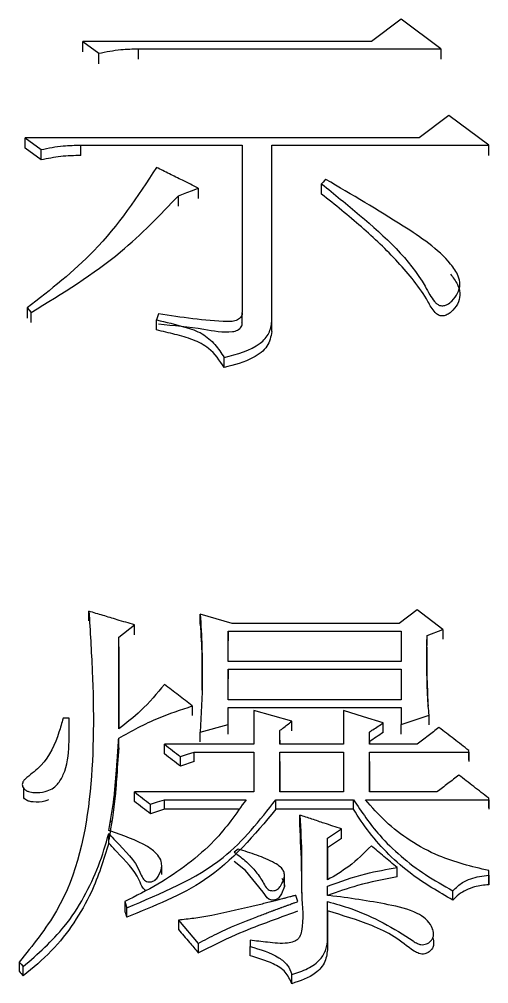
# Model space of a CAD drawing. Header units: millimetres. Extents: x 2687 to 4367, y 1046 to 2234.
# Drawn here: x 3058.36 to 3060.91, y 2014.47 to 2019.72 of the extents above; entities that cross this region are included whole.
import ezdxf

# ---------------------------------------------------------------- set-up
doc = ezdxf.new("R2010")
doc.units = ezdxf.units.MM

msp = doc.modelspace()

# ---------------------------------------------------------------- linework, layer by layer
at = {"color": 7, "linetype": 'Continuous', "lineweight": 25}
for p, q in [((3060.4358, 2019.716), (3060.2735, 2019.5956)), ((3060.6521, 2019.5554), (3060.4358, 2019.716)), ((3058.705, 2019.5956), (3058.7915, 2019.5313)), ((3058.705, 2019.5386), (3058.705, 2019.5956)), ((3059.0079, 2019.5554), (3060.6521, 2019.5554)), ((3059.0079, 2019.4985), (3059.0079, 2019.5554)), ((3060.6521, 2019.5554), (3060.6521, 2019.4985)), ((3058.7915, 2019.4744), (3058.7915, 2019.5313)), ((3060.6954, 2019.1931), (3060.5331, 2019.072)), ((3060.9117, 2019.0316), (3060.6954, 2019.1931)), ((3058.3913, 2019.072), (3058.4778, 2019.0073)), ((3060.5331, 2019.072), (3058.3913, 2019.072)), ((3058.3913, 2019.0157), (3058.3913, 2019.072)), ((3058.6942, 2019.0316), (3059.5704, 2019.0316)), ((3058.6942, 2018.9753), (3058.6942, 2019.0316)), ((3059.5704, 2019.0316), (3059.5704, 2018.1221)), ((3059.7326, 2019.0316), (3060.9117, 2019.0316)), ((3059.7326, 2018.0731), (3059.7326, 2019.0316)), ((3059.7326, 2018.9753), (3059.7326, 2019.0316)), ((3060.9117, 2018.9753), (3060.9117, 2019.0316)), ((3058.4778, 2018.9509), (3058.3913, 2019.0155)), ((3058.4778, 2018.9511), (3058.4778, 2019.0073)), ((3060.0031, 2018.7651), (3060.0031, 2018.8213)), ((3059.3324, 2018.7969), (3059.3324, 2018.741)), ((3059.2241, 2018.7004), (3059.2241, 2018.7564)), ((3058.4021, 2018.1466), (3058.4237, 2018.1221)), ((3058.4021, 2018.1466), (3058.4021, 2018.0913)), ((3058.4237, 2018.067), (3058.4237, 2018.1221)), ((3059.1161, 2018.1139), (3059.1052, 2018.0813)), ((3059.5704, 2018.0668), (3059.5704, 2018.1221)), ((3059.7326, 2018.0178), (3059.7326, 2018.0731)), ((3059.473, 2017.8221), (3059.473, 2017.877)), ((3060.5223, 2016.5048), (3060.425, 2016.4302)), ((3060.663, 2016.397), (3060.5223, 2016.5048)), ((3058.7374, 2016.4434), (3058.7374, 2016.4966)), ((3059.5163, 2016.4302), (3059.3432, 2016.48)), ((3059.3432, 2016.4268), (3059.3432, 2016.48)), ((3058.8997, 2016.3555), (3058.9863, 2016.4219)), ((3058.9863, 2016.3689), (3058.9863, 2016.4219)), ((3060.425, 2016.4302), (3059.5163, 2016.4302)), ((3058.8997, 2015.856), (3058.8997, 2016.3555)), ((3058.8997, 2016.3025), (3058.8997, 2016.3555)), ((3059.4947, 2016.3887), (3060.4358, 2016.3887)), ((3059.4947, 2016.2225), (3059.4947, 2016.3887)), ((3059.4947, 2016.3887), (3059.4947, 2016.3357)), ((3060.4358, 2016.3887), (3060.4358, 2016.2225)), ((3060.5764, 2016.3638), (3060.663, 2016.397)), ((3060.5764, 2016.3108), (3060.5764, 2016.3638)), ((3060.663, 2016.397), (3060.663, 2016.344)), ((3058.8997, 2016.3025), (3058.8997, 2015.8605)), ((3059.4947, 2016.2225), (3059.4947, 2016.3357)), ((3059.3517, 2016.2416), (3059.3518, 2016.0678)), ((3060.4358, 2016.2225), (3059.4947, 2016.2225)), ((3059.4947, 2016.1809), (3060.4358, 2016.1809)), ((3059.4947, 2016.0144), (3059.4947, 2016.1809)), ((3059.4947, 2016.1809), (3059.4947, 2016.1282)), ((3060.4358, 2016.1809), (3060.4358, 2016.0144)), ((3059.4947, 2016.0144), (3059.4947, 2016.1282)), ((3059.3, 2015.9811), (3059.3, 2015.9286)), ((3060.4358, 2016.0144), (3059.4947, 2016.0144)), ((3059.4947, 2015.9728), (3060.4358, 2015.9728)), ((3059.4947, 2015.8811), (3059.4947, 2015.9728)), ((3059.4947, 2015.9203), (3059.4947, 2015.9728)), ((3059.6353, 2015.9561), (3059.6353, 2015.7726)), ((3060.1221, 2015.9561), (3060.1221, 2015.7726)), ((3060.4358, 2015.9728), (3060.4358, 2015.8811)), ((3060.4358, 2015.8811), (3060.5872, 2015.9311)), ((3060.5872, 2015.8787), (3060.5872, 2015.9311)), ((3058.6293, 2015.9144), (3058.5968, 2015.9144)), ((3059.3432, 2015.8393), (3059.4947, 2015.8811)), ((3059.4947, 2015.8287), (3059.4947, 2015.9203)), ((3059.4947, 2015.8287), (3059.4947, 2015.8811)), ((3059.8408, 2015.8454), (3059.8408, 2015.8977)), ((3060.3384, 2015.837), (3060.3384, 2015.8894)), ((3060.4358, 2015.8287), (3060.4358, 2015.8811)), ((3058.6312, 2015.8373), (3058.6312, 2015.8376)), ((3059.3432, 2015.787), (3059.3432, 2015.8393)), ((3059.7759, 2015.7726), (3059.7759, 2015.8477)), ((3059.7759, 2015.7954), (3059.7759, 2015.8477)), ((3060.2627, 2015.7726), (3060.2627, 2015.8393)), ((3060.2627, 2015.787), (3060.2627, 2015.8393)), ((3058.8997, 2015.7537), (3058.8997, 2015.806)), ((3059.6353, 2015.7726), (3059.1485, 2015.7726)), ((3059.1485, 2015.7203), (3059.1485, 2015.7726)), ((3059.7759, 2015.7954), (3059.7759, 2015.7726)), ((3060.1221, 2015.7726), (3059.7759, 2015.7726)), ((3060.2627, 2015.787), (3060.2627, 2015.7726)), ((3060.5223, 2015.7726), (3060.2627, 2015.7726)), ((3059.3108, 2015.7308), (3059.6353, 2015.7308)), ((3059.3108, 2015.6786), (3059.3108, 2015.7308)), ((3059.6353, 2015.7308), (3059.6353, 2015.5134)), ((3059.7759, 2015.7308), (3060.1221, 2015.7308)), ((3059.7759, 2015.5134), (3059.7759, 2015.7308)), ((3059.7759, 2015.6786), (3059.7759, 2015.7308)), ((3060.1221, 2015.7308), (3060.1221, 2015.5134)), ((3060.2627, 2015.7308), (3060.8036, 2015.7308)), ((3060.2627, 2015.5134), (3060.2627, 2015.7308)), ((3060.2627, 2015.6786), (3060.2627, 2015.7308)), ((3060.8036, 2015.7308), (3060.8036, 2015.7392)), ((3060.8036, 2015.687), (3060.8036, 2015.7392)), ((3060.8036, 2015.7308), (3060.8036, 2015.6786)), ((3059.2351, 2015.6536), (3059.2351, 2015.7057)), ((3059.3108, 2015.6786), (3059.2351, 2015.6536)), ((3059.7759, 2015.6786), (3059.7759, 2015.5134)), ((3060.2627, 2015.6786), (3060.2627, 2015.5134)), ((3058.3827, 2015.5337), (3058.3827, 2015.4814)), ((3059.6353, 2015.5134), (3058.9863, 2015.5134)), ((3060.1221, 2015.5134), (3059.7759, 2015.5134)), ((3060.6305, 2015.5134), (3060.2627, 2015.5134)), ((3059.1485, 2015.4715), (3059.592, 2015.4715)), ((3059.1485, 2015.4197), (3059.1485, 2015.4715)), ((3059.7543, 2015.4715), (3060.1762, 2015.4715)), ((3059.7543, 2015.4197), (3059.7543, 2015.4715)), ((3060.1762, 2015.4197), (3060.1762, 2015.4715)), ((3060.2411, 2015.4715), (3060.9118, 2015.4715)), ((3060.9118, 2015.4715), (3060.9118, 2015.4799)), ((3060.9118, 2015.4281), (3060.9118, 2015.4799)), ((3060.9118, 2015.4715), (3060.9118, 2015.4197)), ((3059.0728, 2015.3946), (3059.0728, 2015.4464)), ((3059.1485, 2015.4197), (3059.0728, 2015.3946)), ((3059.5518, 2015.4197), (3059.1485, 2015.4197)), ((3060.1762, 2015.4197), (3059.7543, 2015.4197)), ((3059.8841, 2015.3361), (3059.8841, 2015.3878)), ((3060.0356, 2015.262), (3060.1113, 2015.3123)), ((3060.1113, 2015.2607), (3060.1113, 2015.3123)), ((3058.8456, 2015.2356), (3058.8456, 2015.2872)), ((3060.0356, 2015.0353), (3060.0356, 2015.262)), ((3060.0356, 2015.2105), (3060.0356, 2015.262)), ((3060.1113, 2015.2607), (3060.0356, 2015.2105)), ((3059.5488, 2015.2033), (3059.5272, 2015.1865)), ((3060.0356, 2015.2105), (3060.0356, 2015.0353)), ((3059.1335, 2015.0645), (3059.1335, 2015.1161)), ((3060.4142, 2015.0511), (3060.4142, 2015.1025)), ((3059.8011, 2015.0018), (3059.8011, 2015.0534)), ((3060.9118, 2015.0605), (3060.9118, 2015.0857)), ((3060.9118, 2015.0605), (3060.9118, 2015.0092)), ((3060.0356, 2014.9511), (3060.0356, 2015.0016)), ((3060.0356, 2014.9504), (3060.0356, 2015.0016)), ((3059.8733, 2014.9175), (3059.8625, 2014.9512)), ((3060.7171, 2014.9252), (3060.7171, 2014.9764)), ((3058.9322, 2014.9175), (3058.943, 2014.8839)), ((3058.943, 2014.8328), (3058.943, 2014.8839)), ((3060.0356, 2014.7153), (3060.0356, 2014.9175)), ((3060.0356, 2014.8664), (3060.0356, 2014.9175)), ((3060.0356, 2014.8664), (3060.0356, 2014.6645)), ((3059.2243, 2014.8165), (3059.3324, 2014.69)), ((3059.2243, 2014.8165), (3059.2243, 2014.7655)), ((3060.6063, 2014.7659), (3060.6063, 2014.7705)), ((3059.3324, 2014.69), (3059.3324, 2014.6392)), ((3059.6137, 2014.7068), (3059.6137, 2014.6732)), ((3059.6137, 2014.6224), (3059.6137, 2014.6732)), ((3060.0356, 2014.7153), (3060.0356, 2014.6645)), ((3058.359, 2014.5887), (3058.359, 2014.538)), ((3058.3805, 2014.5128), (3058.3805, 2014.5635)), ((3059.8409, 2014.4707), (3059.8409, 2014.5213))]:
    msp.add_line(p, q, dxfattribs=at)
at = {"color": 7, "linetype": 'Continuous', "lineweight": 25, "flags": 128}
for points in [[(3060.2735, 2019.5956), (3059.7265, 2019.5956), (3058.705, 2019.5956)], [(3060.0247, 2018.8456), (3060.0192, 2018.8394), (3060.0112, 2018.8303), (3060.0031, 2018.8213)], [(3059.2242, 2018.7564), (3059.2698, 2018.7735), (3059.3011, 2018.7852), (3059.3324, 2018.7969)], [(3059.1052, 2018.0262), (3059.1052, 2018.0485), (3059.1052, 2018.0649), (3059.1052, 2018.0813)], [(3059.8408, 2015.8977), (3059.7381, 2015.9269), (3059.6353, 2015.9561)], [(3060.3384, 2015.8894), (3060.2303, 2015.9228), (3060.1221, 2015.9561)], [(3059.2351, 2015.7057), (3059.2729, 2015.7183), (3059.3108, 2015.7308)], [(3058.9863, 2015.4615), (3058.9863, 2015.4745), (3058.9863, 2015.4875), (3058.9863, 2015.5004), (3058.9863, 2015.5134)], [(3059.0728, 2015.4464), (3059.1107, 2015.459), (3059.1485, 2015.4715)], [(3059.7872, 2015.0452), (3059.8, 2015.0197), (3059.8009, 2015.0002), (3059.7843, 2014.9586), (3059.7682, 2014.9365), (3059.7562, 2014.929), (3059.742, 2014.9255), (3059.7268, 2014.9261), (3059.7156, 2014.9301), (3059.7064, 2014.9371), (3059.6859, 2014.9685), (3059.59, 2015.0858), (3059.5278, 2015.1346), (3059.5272, 2015.1351), (3059.5272, 2015.1351)], [(3060.9118, 2015.0344), (3060.9118, 2015.0515), (3060.9118, 2015.0686), (3060.9118, 2015.0857)], [(3060.9118, 2015.0092), (3060.9118, 2015.0177), (3060.9118, 2015.0233), (3060.9118, 2015.0288), (3060.9118, 2015.0344)], [(3058.9322, 2014.9175), (3058.9322, 2014.8964), (3058.9322, 2014.8814), (3058.9322, 2014.8664)], [(3058.359, 2014.5887), (3058.3697, 2014.5761), (3058.3805, 2014.5635)], [(3058.359, 2014.538), (3058.3644, 2014.5317), (3058.3698, 2014.5254), (3058.3805, 2014.5128)]]:
    msp.add_lwpolyline(points, dxfattribs=at)
at = {"color": 7, "linetype": 'Continuous', "lineweight": 25}
for points, knots in [([(3058.7915, 2019.5313), (3058.8313, 2019.5393), (3058.9024, 2019.5536), (3058.9756, 2019.5548), (3059.0079, 2019.5554)], [0, 0, 0, 0, 0.5588349, 1, 1, 1, 1]), ([(3058.4778, 2019.0073), (3058.5176, 2019.0154), (3058.5887, 2019.0298), (3058.6619, 2019.031), (3058.6942, 2019.0316)], [0, 0, 0, 0, 0.558835, 1, 1, 1, 1]), ([(3058.6942, 2018.9751), (3058.6575, 2018.9744), (3058.5843, 2018.9729), (3058.5133, 2018.9582), (3058.4778, 2018.9509)], [0, 0, 0, 0, 0.501146, 1, 1, 1, 1]), ([(3059.1052, 2018.9103), (3059.0015, 2018.7524), (3058.8147, 2018.4677), (3058.5292, 2018.2455), (3058.4021, 2018.1466)], [0, 0, 0, 0, 0.554743, 1, 1, 1, 1]), ([(3059.3324, 2018.7969), (3059.3036, 2018.8113), (3059.2513, 2018.8374), (3059.1756, 2018.8752), (3059.1286, 2018.8986), (3059.1052, 2018.9103)], [0, 0, 0, 0, 0.380598, 0.690299, 1, 1, 1, 1]), ([(3060.0031, 2018.8213), (3060.0722, 2018.765), (3060.2801, 2018.5957), (3060.4968, 2018.3979), (3060.5894, 2018.22), (3060.61, 2018.1875), (3060.629, 2018.1685), (3060.6425, 2018.16), (3060.6566, 2018.1571), (3060.6711, 2018.1585), (3060.6911, 2018.1664), (3060.7189, 2018.188), (3060.746, 2018.2253), (3060.7589, 2018.2735), (3060.7457, 2018.3298), (3060.6603, 2018.4509), (3060.4049, 2018.6228), (3060.1672, 2018.7622), (3060.0251, 2018.8454), (3060.0248, 2018.8456)], [0, 0, 0, 0, 0.129751, 0.390615, 0.417722, 0.440785, 0.449026, 0.457344, 0.462695, 0.468033, 0.476543, 0.491684, 0.518141, 0.545407, 0.56857, 0.608449, 0.76773, 0.999424, 1, 1, 1, 1]), ([(3060.7036, 2018.3302), (3060.7176, 2018.312), (3060.742, 2018.2804), (3060.7586, 2018.2274), (3060.7497, 2018.1772), (3060.725, 2018.1397), (3060.6982, 2018.1159), (3060.6789, 2018.1055), (3060.6619, 2018.1018), (3060.6483, 2018.103), (3060.6338, 2018.1095), (3060.6066, 2018.1333), (3060.5523, 2018.2393), (3060.4229, 2018.3986), (3060.2218, 2018.5893), (3060.0762, 2018.7064), (3060.0031, 2018.7651)], [0, 0, 0, 0, 0.056587, 0.098625, 0.141053, 0.187023, 0.208835, 0.226448, 0.236596, 0.246842, 0.255499, 0.27218, 0.331955, 0.555309, 0.776815, 1, 1, 1, 1]), ([(3058.4237, 2018.1221), (3058.5932, 2018.2256), (3058.8937, 2018.4089), (3059.1239, 2018.6509), (3059.2242, 2018.7564)], [0, 0, 0, 0, 0.564156, 1, 1, 1, 1]), ([(3059.1052, 2018.0813), (3059.1568, 2018.0692), (3059.2412, 2018.0494), (3059.3558, 2018.0117), (3059.4255, 2017.9487), (3059.4573, 2017.9007), (3059.473, 2017.877)], [0, 0, 0, 0, 0.34927, 0.57275, 0.788452, 1, 1, 1, 1]), ([(3059.5701, 2018.122), (3059.5707, 2018.1191), (3059.5719, 2018.1132), (3059.5694, 2018.1032), (3059.5628, 2018.093), (3059.5485, 2018.0807), (3059.5238, 2018.0715), (3059.3753, 2018.0741), (3059.2405, 2018.0948), (3059.1161, 2018.1139)], [0, 0, 0, 0, 0.021761, 0.042896, 0.073473, 0.104863, 0.166644, 0.230755, 1, 1, 1, 1]), ([(3059.473, 2017.822), (3059.4485, 2017.8597), (3059.4074, 2017.9227), (3059.3036, 2017.9761), (3059.2057, 2018.003), (3059.1388, 2018.0184), (3059.1052, 2018.0261)], [0, 0, 0, 0, 0.328257, 0.547892, 0.773338, 1, 1, 1, 1]), ([(3059.1161, 2018.0587), (3059.1982, 2018.0515), (3059.3316, 2018.0399), (3059.4718, 2018.0094), (3059.5327, 2018.0197), (3059.5462, 2018.0251), (3059.5578, 2018.033), (3059.5668, 2018.0429), (3059.5709, 2018.0526), (3059.5715, 2018.0607), (3059.5706, 2018.0647), (3059.5701, 2018.0667)], [0, 0, 0, 0, 0.505401, 0.821161, 0.85106, 0.880945, 0.911279, 0.941153, 0.970244, 0.984887, 1, 1, 1, 1]), ([(3059.473, 2017.877), (3059.5444, 2017.8948), (3059.6425, 2017.9193), (3059.7223, 2018.0064), (3059.7292, 2018.0511), (3059.7327, 2018.0731)], [0, 0, 0, 0, 0.574617, 0.790317, 1, 1, 1, 1]), ([(3059.7327, 2018.0179), (3059.7271, 2017.9897), (3059.7156, 2017.9321), (3059.6158, 2017.8588), (3059.5277, 2017.8361), (3059.473, 2017.822)], [0, 0, 0, 0, 0.266546, 0.544071, 1, 1, 1, 1]), ([(3058.7374, 2016.4965), (3058.7442, 2016.388), (3058.7644, 2016.0624), (3058.767, 2015.5165), (3058.6535, 2014.9549), (3058.4319, 2014.6794), (3058.359, 2014.5887)], [0, 0, 0, 0, 0.1662225, 0.4984072, 0.8349853, 1, 1, 1, 1]), ([(3058.9863, 2016.4219), (3058.9545, 2016.4314), (3058.8972, 2016.4486), (3058.8142, 2016.4735), (3058.763, 2016.4889), (3058.7374, 2016.4966)], [0, 0, 0, 0, 0.382595, 0.691297, 1, 1, 1, 1]), ([(3059.3432, 2016.48), (3059.3465, 2016.4217), (3059.353, 2016.3052), (3059.3561, 2016.0916), (3059.3482, 2015.9362), (3059.3432, 2015.8393)], [0, 0, 0, 0, 0.273666, 0.547375, 1, 1, 1, 1]), ([(3059.3432, 2016.4268), (3059.3468, 2016.3686), (3059.3505, 2016.3065), (3059.3515, 2016.2441), (3059.3515, 2016.2402)], [0, 0, 0, 0, 0.937412, 1, 1, 1, 1]), ([(3060.5872, 2015.9311), (3060.5859, 2015.9476), (3060.5839, 2015.9723), (3060.5798, 2016.03), (3060.5778, 2016.0753), (3060.5767, 2016.1166), (3060.5764, 2016.1289), (3060.5762, 2016.1413), (3060.576, 2016.1537), (3060.5758, 2016.166), (3060.5757, 2016.1784), (3060.5756, 2016.1907), (3060.5755, 2016.2072), (3060.5754, 2016.2237), (3060.5754, 2016.2402), (3060.5755, 2016.2525), (3060.5755, 2016.2628), (3060.5756, 2016.2711), (3060.5756, 2016.2793), (3060.5757, 2016.2875), (3060.5757, 2016.2958), (3060.5758, 2016.3019), (3060.5758, 2016.3081), (3060.5759, 2016.3143), (3060.576, 2016.3204), (3060.576, 2016.3266), (3060.5761, 2016.3328), (3060.5761, 2016.339), (3060.5762, 2016.3451), (3060.5763, 2016.3534), (3060.5764, 2016.3596), (3060.5764, 2016.3638)], [0, 0, 0, 0, 0.114246, 0.171369, 0.39989, 0.428452, 0.457013, 0.485575, 0.514136, 0.542697, 0.571259, 0.59982, 0.628382, 0.685505, 0.714066, 0.742627, 0.771189, 0.785469, 0.79975, 0.828312, 0.842592, 0.856873, 0.871154, 0.885434, 0.899715, 0.913996, 0.928276, 0.942557, 0.956838, 0.971119, 1, 1, 1, 1]), ([(3060.5837, 2015.9794), (3060.5837, 2015.9794), (3060.5837, 2015.9794), (3060.5836, 2015.9802), (3060.5819, 2016.0154), (3060.5777, 2016.1125), (3060.5766, 2016.2116), (3060.5764, 2016.2663), (3060.5764, 2016.2917), (3060.5764, 2016.2977), (3060.5764, 2016.3003), (3060.5764, 2016.3007), (3060.5764, 2016.3008)], [0, 0, 0, 0, 0.00255, 0.007632, 0.020222, 0.476157, 0.750202, 0.924211, 0.964421, 0.979196, 0.990878, 1, 1, 1, 1]), ([(3059.1485, 2016.0977), (3059.1075, 2016.049), (3059.0339, 2015.9615), (3058.941, 2015.8884), (3058.8997, 2015.856)], [0, 0, 0, 0, 0.556386, 1, 1, 1, 1]), ([(3059.3, 2015.9811), (3059.2747, 2016.0006), (3059.2243, 2016.0394), (3059.1738, 2016.0783), (3059.1485, 2016.0977)], [0, 0, 0, 0, 0.500003, 1, 1, 1, 1]), ([(3058.8997, 2015.806), (3058.9703, 2015.845), (3059.0969, 2015.915), (3059.2377, 2015.9609), (3059.3, 2015.9811)], [0, 0, 0, 0, 0.5578888, 1, 1, 1, 1]), ([(3058.5968, 2015.9144), (3058.5898, 2015.889), (3058.5651, 2015.7993), (3058.5122, 2015.6785), (3058.4211, 2015.6092), (3058.3864, 2015.5799), (3058.377, 2015.5671), (3058.3743, 2015.5544), (3058.3765, 2015.5427), (3058.3832, 2015.5316), (3058.3943, 2015.5218), (3058.4134, 2015.5132), (3058.45, 2015.5085), (3058.4946, 2015.5125), (3058.5388, 2015.5292), (3058.5742, 2015.5606), (3058.6184, 2015.6393), (3058.632, 2015.7634), (3058.631, 2015.8659), (3058.6293, 2015.914), (3058.6293, 2015.9144)], [0, 0, 0, 0, 0.0801741, 0.2833022, 0.3768882, 0.3951622, 0.4106034, 0.4221834, 0.4337475, 0.4459485, 0.4596218, 0.4747566, 0.5015385, 0.5546435, 0.5898789, 0.6251459, 0.6851674, 0.8527528, 0.9985461, 1, 1, 1, 1]), ([(3059.7759, 2015.8477), (3059.7813, 2015.8519), (3059.7949, 2015.8623), (3059.8165, 2015.879), (3059.8327, 2015.8915), (3059.8408, 2015.8977)], [0, 0, 0, 0, 0.250001, 0.625, 1, 1, 1, 1]), ([(3060.2627, 2015.8393), (3060.269, 2015.8435), (3060.2848, 2015.854), (3060.31, 2015.8706), (3060.329, 2015.8832), (3060.3384, 2015.8894)], [0, 0, 0, 0, 0.250001, 0.625, 1, 1, 1, 1]), ([(3060.3384, 2015.837), (3060.3258, 2015.8287), (3060.3006, 2015.812), (3060.2753, 2015.7954), (3060.2627, 2015.787)], [0, 0, 0, 0, 0.4999968, 1, 1, 1, 1]), ([(3060.6413, 2015.8644), (3060.6215, 2015.8491), (3060.5818, 2015.8185), (3060.5422, 2015.7879), (3060.5223, 2015.7726)], [0, 0, 0, 0, 0.4999996, 1, 1, 1, 1]), ([(3060.8036, 2015.7392), (3060.7765, 2015.76), (3060.7225, 2015.8018), (3060.6684, 2015.8435), (3060.6413, 2015.8644)], [0, 0, 0, 0, 0.499999, 1, 1, 1, 1]), ([(3058.8457, 2015.304), (3058.8564, 2015.3617), (3058.8725, 2015.4482), (3058.8801, 2015.5427), (3058.8836, 2015.5826), (3058.8847, 2015.5972), (3058.8856, 2015.608), (3058.8865, 2015.6189), (3058.8873, 2015.6298), (3058.888, 2015.6389), (3058.8887, 2015.648), (3058.8892, 2015.6552), (3058.8898, 2015.6625), (3058.8903, 2015.6697), (3058.8908, 2015.677), (3058.8915, 2015.686), (3058.892, 2015.6933), (3058.8927, 2015.7024), (3058.8932, 2015.7096), (3058.8937, 2015.7169), (3058.8942, 2015.7241), (3058.8947, 2015.7314), (3058.8953, 2015.7404), (3058.8958, 2015.7477), (3058.8964, 2015.7568), (3058.8969, 2015.764), (3058.8975, 2015.7731), (3058.898, 2015.7803), (3058.8985, 2015.7876), (3058.899, 2015.7955), (3058.8994, 2015.8016), (3058.8997, 2015.806)], [0, 0, 0, 0, 0.346641, 0.519778, 0.56306, 0.584702, 0.606343, 0.627984, 0.649625, 0.671267, 0.682087, 0.703729, 0.714549, 0.72537, 0.747011, 0.757832, 0.779473, 0.790294, 0.811935, 0.822756, 0.833576, 0.855218, 0.866038, 0.887679, 0.8985, 0.920141, 0.930962, 0.952603, 0.963424, 0.974244, 1, 1, 1, 1]), ([(3059.1485, 2015.7726), (3059.163, 2015.7614), (3059.1918, 2015.7392), (3059.2207, 2015.7169), (3059.2351, 2015.7057)], [0, 0, 0, 0, 0.499999, 1, 1, 1, 1]), ([(3058.8997, 2015.7537), (3058.8957, 2015.6957), (3058.8897, 2015.6087), (3058.8771, 2015.4411), (3058.859, 2015.3323), (3058.8457, 2015.2523)], [0, 0, 0, 0, 0.346763, 0.520146, 1, 1, 1, 1]), ([(3059.2351, 2015.6536), (3059.2207, 2015.6647), (3059.1918, 2015.687), (3059.163, 2015.7092), (3059.1485, 2015.7203)], [0, 0, 0, 0, 0.499998, 1, 1, 1, 1]), ([(3060.7495, 2015.6054), (3060.7297, 2015.5901), (3060.69, 2015.5594), (3060.6503, 2015.5287), (3060.6305, 2015.5134)], [0, 0, 0, 0, 0.5, 1, 1, 1, 1]), ([(3060.9118, 2015.4799), (3060.8847, 2015.5008), (3060.8306, 2015.5427), (3060.7765, 2015.5845), (3060.7495, 2015.6054)], [0, 0, 0, 0, 0.499999, 1, 1, 1, 1]), ([(3058.9863, 2015.5134), (3059.0007, 2015.5022), (3059.0295, 2015.4799), (3059.0584, 2015.4576), (3059.0728, 2015.4464)], [0, 0, 0, 0, 0.499999, 1, 1, 1, 1]), ([(3058.5182, 2015.4717), (3058.5117, 2015.4689), (3058.4863, 2015.4578), (3058.4484, 2015.4567), (3058.4127, 2015.4618), (3058.3937, 2015.4695), (3058.386, 2015.4782), (3058.3829, 2015.4816)], [0, 0, 0, 0, 0.148468, 0.585965, 0.740537, 0.896744, 1, 1, 1, 1]), ([(3059.592, 2015.4715), (3059.5385, 2015.3948), (3059.4496, 2015.2674), (3059.2781, 2015.1192), (3059.1143, 2015.0079), (3058.9931, 2014.9478), (3058.9322, 2014.9175)], [0, 0, 0, 0, 0.333002, 0.552476, 0.774971, 1, 1, 1, 1]), ([(3058.943, 2014.8839), (3059.1315, 2014.9619), (3059.463, 2015.0993), (3059.6665, 2015.3593), (3059.7543, 2015.4715)], [0, 0, 0, 0, 0.568507, 1, 1, 1, 1]), ([(3059.0728, 2015.3946), (3059.0584, 2015.4058), (3059.0295, 2015.4281), (3059.0007, 2015.4504), (3058.9863, 2015.4615)], [0, 0, 0, 0, 0.499999, 1, 1, 1, 1]), ([(3060.1762, 2015.4715), (3060.2208, 2015.4052), (3060.2946, 2015.2952), (3060.4331, 2015.1623), (3060.5663, 2015.0603), (3060.6666, 2015.0045), (3060.7171, 2014.9764)], [0, 0, 0, 0, 0.3338091, 0.553089, 0.7752188, 1, 1, 1, 1]), ([(3060.9118, 2015.0857), (3060.8189, 2015.1081), (3060.6669, 2015.1448), (3060.4827, 2015.2458), (3060.3478, 2015.3492), (3060.2765, 2015.431), (3060.2411, 2015.4715)], [0, 0, 0, 0, 0.347456, 0.568585, 0.785979, 1, 1, 1, 1]), ([(3059.7543, 2015.4197), (3059.637, 2015.2791), (3059.4237, 2015.0235), (3059.0921, 2014.892), (3058.943, 2014.8328)], [0, 0, 0, 0, 0.550322, 1, 1, 1, 1]), ([(3060.7171, 2014.9252), (3060.6401, 2014.9696), (3060.5141, 2015.0422), (3060.3672, 2015.1712), (3060.2601, 2015.2899), (3060.2041, 2015.3766), (3060.1762, 2015.4197)], [0, 0, 0, 0, 0.3460616, 0.5666401, 0.7845076, 1, 1, 1, 1]), ([(3058.8549, 2015.3468), (3058.8549, 2015.3468), (3058.8549, 2015.347), (3058.8555, 2015.3503), (3058.8563, 2015.3546), (3058.857, 2015.3579)], [0, 0, 0, 0, 0.077285, 0.286179, 1, 1, 1, 1]), ([(3059.8841, 2015.3878), (3059.8889, 2015.3102), (3059.8979, 2015.1666), (3059.8895, 2014.9564), (3059.9076, 2014.8118), (3059.8869, 2014.7285), (3059.8708, 2014.7088), (3059.8484, 2014.6966), (3059.7937, 2014.6861), (3059.7131, 2014.6954), (3059.6454, 2014.7032), (3059.6137, 2014.7068)], [0, 0, 0, 0, 0.256994, 0.476109, 0.695219, 0.732033, 0.752358, 0.772757, 0.805752, 0.908876, 1, 1, 1, 1]), ([(3060.1113, 2015.3123), (3060.0799, 2015.3228), (3060.0263, 2015.3406), (3059.9506, 2015.3657), (3059.9063, 2015.3804), (3059.8841, 2015.3878)], [0, 0, 0, 0, 0.414509, 0.7072526, 1, 1, 1, 1]), ([(3058.8457, 2015.2872), (3058.8578, 2015.2738), (3058.9186, 2015.2069), (3058.998, 2015.1324), (3059.0255, 2015.0506), (3059.0388, 2015.0334), (3059.0506, 2015.0269), (3059.0641, 2015.0241), (3059.0781, 2015.025), (3059.0918, 2015.0299), (3059.1061, 2015.0412), (3059.1229, 2015.0685), (3059.1371, 2015.1045), (3059.1292, 2015.1468), (3059.1038, 2015.1845), (3059.0158, 2015.2456), (3058.9215, 2015.2777), (3058.8493, 2015.3027), (3058.8457, 2015.304)], [0, 0, 0, 0, 0.066061, 0.330698, 0.377872, 0.393648, 0.409584, 0.423627, 0.439084, 0.455682, 0.472085, 0.502894, 0.574478, 0.61493, 0.665656, 0.740076, 0.987057, 1, 1, 1, 1]), ([(3059.8946, 2014.9635), (3059.8948, 2015.0055), (3059.8956, 2015.1299), (3059.8887, 2015.2539), (3059.8841, 2015.3361)], [0, 0, 0, 0, 0.337144, 1, 1, 1, 1]), ([(3058.3805, 2014.5635), (3058.4598, 2014.6332), (3058.5895, 2014.7473), (3058.7138, 2014.9406), (3058.7944, 2015.1106), (3058.8286, 2015.2284), (3058.8456, 2015.2872)], [0, 0, 0, 0, 0.345608, 0.56562, 0.783503, 1, 1, 1, 1]), ([(3058.8456, 2015.2356), (3058.8178, 2015.145), (3058.7718, 2014.9951), (3058.659, 2014.8001), (3058.5384, 2014.6439), (3058.4334, 2014.5567), (3058.3805, 2014.5128)], [0, 0, 0, 0, 0.334701, 0.553509, 0.775023, 1, 1, 1, 1]), ([(3059.0478, 2014.9781), (3059.045, 2014.9794), (3059.0385, 2014.9825), (3059.0241, 2015.0012), (3058.9974, 2015.0795), (3058.9185, 2015.1548), (3058.8601, 2015.2196), (3058.8457, 2015.2356)], [0, 0, 0, 0, 0.025812, 0.060648, 0.209585, 0.805129, 1, 1, 1, 1]), ([(3059.5272, 2015.1865), (3059.5501, 2015.1695), (3059.5938, 2015.137), (3059.6475, 2015.0794), (3059.6825, 2015.0289), (3059.7002, 2014.9916), (3059.7179, 2014.9794), (3059.7304, 2014.9762), (3059.7441, 2014.9763), (3059.758, 2014.9801), (3059.7721, 2014.9898), (3059.7863, 2015.0117), (3059.799, 2015.0371), (3059.8029, 2015.0654), (3059.7952, 2015.0865), (3059.778, 2015.1091), (3059.7286, 2015.1379), (3059.6514, 2015.1711), (3059.5832, 2015.1925), (3059.5488, 2015.2033)], [0, 0, 0, 0, 0.117411, 0.224515, 0.331514, 0.385099, 0.401502, 0.417942, 0.434593, 0.453955, 0.473463, 0.503457, 0.565825, 0.597867, 0.629903, 0.663788, 0.718191, 0.858064, 1, 1, 1, 1]), ([(3060.2735, 2015.2201), (3060.2344, 2015.1811), (3060.1639, 2015.111), (3060.0751, 2015.0586), (3060.0356, 2015.0353)], [0, 0, 0, 0, 0.5551112, 1, 1, 1, 1]), ([(3060.4142, 2015.1025), (3060.4021, 2015.1126), (3060.378, 2015.1327), (3060.3311, 2015.1719), (3060.2963, 2015.201), (3060.2735, 2015.2201)], [0, 0, 0, 0, 0.25711, 0.51422, 1, 1, 1, 1]), ([(3060.0356, 2015.0016), (3060.104, 2015.0262), (3060.2266, 2015.0702), (3060.3567, 2015.0926), (3060.4142, 2015.1025)], [0, 0, 0, 0, 0.5585499, 1, 1, 1, 1]), ([(3060.4142, 2015.0511), (3060.3414, 2015.0376), (3060.2117, 2015.0134), (3060.0893, 2014.9696), (3060.0356, 2014.9504)], [0, 0, 0, 0, 0.561231, 1, 1, 1, 1]), ([(3060.7171, 2014.9764), (3060.7336, 2014.9926), (3060.7611, 2015.0195), (3060.8135, 2015.0424), (3060.8614, 2015.0558), (3060.8949, 2015.0589), (3060.9118, 2015.0605)], [0, 0, 0, 0, 0.330678, 0.55099, 0.77457, 1, 1, 1, 1]), ([(3060.9118, 2015.0092), (3060.8858, 2015.0063), (3060.8433, 2015.0015), (3060.7888, 2014.9813), (3060.748, 2014.9572), (3060.7273, 2014.9358), (3060.7171, 2014.9252)], [0, 0, 0, 0, 0.3471514, 0.569168, 0.7868569, 1, 1, 1, 1]), ([(3059.8625, 2014.9512), (3059.8598, 2014.9505), (3059.8545, 2014.9491), (3059.8466, 2014.947), (3059.8387, 2014.9449), (3059.8281, 2014.9421), (3059.8175, 2014.9394), (3059.8069, 2014.9366), (3059.7989, 2014.9345), (3059.7884, 2014.9318), (3059.7778, 2014.929), (3059.7672, 2014.9263), (3059.7592, 2014.9242), (3059.7486, 2014.9215), (3059.738, 2014.9188), (3059.7247, 2014.9154), (3059.7115, 2014.912), (3059.6955, 2014.908), (3059.6743, 2014.9027), (3059.653, 2014.8974), (3059.6157, 2014.8884), (3059.5035, 2014.8623), (3059.3685, 2014.8317), (3059.2524, 2014.8194), (3059.2243, 2014.8165)], [0, 0, 0, 0, 0.012619, 0.025237, 0.037856, 0.050474, 0.075711, 0.08833, 0.100948, 0.113567, 0.138804, 0.151422, 0.164041, 0.176659, 0.201896, 0.214515, 0.239752, 0.264989, 0.290226, 0.3407, 0.365937, 0.466887, 0.870929, 1, 1, 1, 1]), ([(3060.0356, 2014.9175), (3060.0781, 2014.9055), (3060.2463, 2014.8581), (3060.404, 2014.7677), (3060.5213, 2014.6895), (3060.5415, 2014.6826), (3060.559, 2014.6825), (3060.5752, 2014.6871), (3060.5908, 2014.6963), (3060.6045, 2014.7107), (3060.6125, 2014.7295), (3060.6126, 2014.7542), (3060.6005, 2014.7873), (3060.5711, 2014.8249), (3060.4939, 2014.8736), (3060.3127, 2014.9131), (3060.1492, 2014.9375), (3060.0386, 2014.9508), (3060.0356, 2014.9511)], [0, 0, 0, 0, 0.099165, 0.391823, 0.413047, 0.4272, 0.439104, 0.450968, 0.464473, 0.480605, 0.498238, 0.5147, 0.543399, 0.586336, 0.629267, 0.752496, 0.993107, 1, 1, 1, 1]), ([(3059.3324, 2014.69), (3059.3656, 2014.708), (3059.4671, 2014.7631), (3059.586, 2014.8094), (3059.6734, 2014.8434), (3059.6919, 2014.8504), (3059.7104, 2014.8575), (3059.7266, 2014.8636), (3059.7406, 2014.8688), (3059.7475, 2014.8714), (3059.7568, 2014.8748), (3059.7661, 2014.8783), (3059.7754, 2014.8817), (3059.7824, 2014.8843), (3059.7917, 2014.8877), (3059.801, 2014.8911), (3059.8103, 2014.8945), (3059.8173, 2014.8971), (3059.8267, 2014.9005), (3059.836, 2014.9039), (3059.8453, 2014.9073), (3059.8523, 2014.9098), (3059.8616, 2014.9132), (3059.8686, 2014.9158), (3059.8733, 2014.9175)], [0, 0, 0, 0, 0.194919, 0.596792, 0.647185, 0.672381, 0.697577, 0.74797, 0.760568, 0.773166, 0.785764, 0.81096, 0.823558, 0.836156, 0.848754, 0.873951, 0.886549, 0.899147, 0.911745, 0.936941, 0.949539, 0.962137, 0.974736, 1, 1, 1, 1]), ([(3059.3324, 2014.6392), (3059.4002, 2014.6734), (3059.5208, 2014.7342), (3059.7044, 2014.8047), (3059.817, 2014.8458), (3059.8733, 2014.8664)], [0, 0, 0, 0, 0.390671, 0.695193, 1, 1, 1, 1]), ([(3060.6061, 2014.7192), (3060.6062, 2014.719), (3060.6112, 2014.7113), (3060.6129, 2014.695), (3060.6113, 2014.6727), (3060.6001, 2014.6541), (3060.5841, 2014.6405), (3060.5662, 2014.633), (3060.5485, 2014.6311), (3060.5279, 2014.6355), (3060.4756, 2014.6661), (3060.4028, 2014.7311), (3060.2418, 2014.8042), (3060.1164, 2014.842), (3060.0356, 2014.8664)], [0, 0, 0, 0, 0.001452, 0.042027, 0.075255, 0.108643, 0.140012, 0.167054, 0.189667, 0.212296, 0.253614, 0.448848, 0.644465, 1, 1, 1, 1]), ([(3059.2243, 2014.7655), (3059.2343, 2014.7538), (3059.2542, 2014.7305), (3059.2903, 2014.6884), (3059.3164, 2014.658), (3059.3324, 2014.6392)], [0, 0, 0, 0, 0.277089, 0.554178, 1, 1, 1, 1]), ([(3059.6137, 2014.6732), (3059.6688, 2014.6573), (3059.7448, 2014.6355), (3059.8206, 2014.5745), (3059.8342, 2014.5388), (3059.8409, 2014.5213)], [0, 0, 0, 0, 0.572071, 0.789697, 1, 1, 1, 1]), ([(3059.8409, 2014.5213), (3059.8704, 2014.5304), (3059.9286, 2014.5483), (3059.9954, 2014.5963), (3060.031, 2014.6562), (3060.0341, 2014.6957), (3060.0356, 2014.7153)], [0, 0, 0, 0, 0.291567, 0.574035, 0.788626, 1, 1, 1, 1]), ([(3059.8409, 2014.4707), (3059.8312, 2014.4928), (3059.8114, 2014.538), (3059.7262, 2014.5901), (3059.6567, 2014.6101), (3059.6137, 2014.6224)], [0, 0, 0, 0, 0.267567, 0.547482, 1, 1, 1, 1]), ([(3060.0356, 2014.6645), (3060.033, 2014.6395), (3060.0278, 2014.5888), (3059.9614, 2014.5103), (3059.8871, 2014.4858), (3059.8409, 2014.4707)], [0, 0, 0, 0, 0.2694188, 0.5458195, 1, 1, 1, 1])]:
    msp.add_open_spline(points, degree=3, knots=knots, dxfattribs=at)
msp.add_open_spline([(3058.9322, 2014.8664), (3058.934, 2014.8608), (3058.9376, 2014.8496), (3058.9412, 2014.8384), (3058.943, 2014.8328)], degree=3, dxfattribs=at)

doc.saveas('drawing.dxf')
